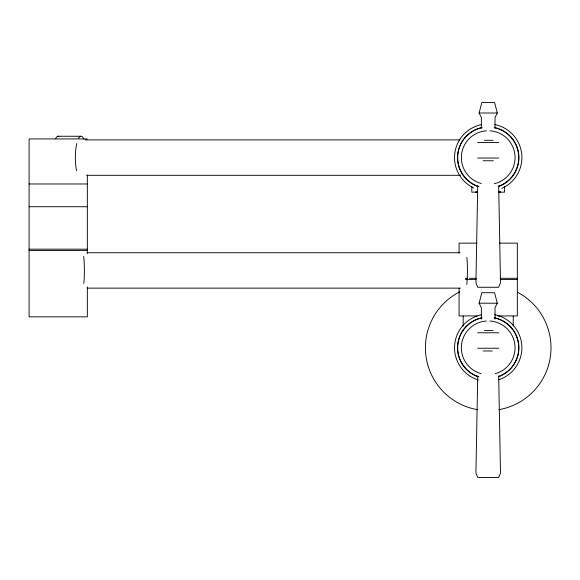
<?xml version="1.0" encoding="UTF-8"?>
<svg xmlns="http://www.w3.org/2000/svg" width="580" height="580" viewBox="0 0 580 580"><rect width="100%" height="100%" fill="white"/><g stroke="black" fill="none" stroke-linecap="round" stroke-linejoin="round"><path stroke-width="0.87" d="M477.724 185.796L475.919 282.721L477.739 287.267L498.67 287.267L500.489 282.721L498.691 185.796M477.724 375.992L475.919 472.917L477.739 477.471L498.67 477.471L500.489 472.917L498.691 375.992M481.378 128.049L481.378 117.544L479.109 112.999L481.835 102.529L494.58 102.529L497.307 112.999L495.03 117.544L495.03 128.049M481.378 319.123L481.378 307.748L479.109 303.195L481.835 292.733L494.58 292.733L497.307 303.195L495.03 307.748L495.03 319.123M479.109 112.999L497.307 112.999M57.804 136.256L80.62 136.256M87.333 138.932L29.094 138.932L29.094 316.847L87.333 316.847L87.333 287.02M85.028 139.889L459.802 139.889M484.416 140.295L493.036 140.295M477.615 142.571L498.8 142.571M477.615 158.043L498.8 158.043M483.06 160.776L493.355 160.776M86.616 175.291L460.484 175.291M29.094 183.983L87.333 183.983M475.919 191.719L476.854 191.719M498.423 191.719L500.489 191.719M476.622 192.168L471.823 192.168L471.823 186.506M498.133 192.168L504.586 192.168L504.586 186.506M475.919 192.625L476.854 192.625M498.423 192.625L500.489 192.625M29.094 206.734L87.333 206.734M477.064 243.136L459.084 243.136L459.084 253.018M499.351 243.136L517.331 243.136L517.331 315.933L497.792 315.933M29 249.182L87.428 249.182M29 250.415L87.428 250.415M87.022 252.735L459.991 252.735M465.37 278.306L467.552 278.306M469.322 278.306L476.187 278.306M500.228 278.306L517.418 278.306M465.37 279.531L467.552 279.531M468.437 279.531L476.187 279.531M500.228 279.531L517.418 279.531M87.333 288.137L460.302 288.137M479.109 303.195L497.307 303.195M477.064 315.933L459.084 315.933L459.084 288.071M484.416 330.498L493.036 330.498M477.615 332.775L498.8 332.775M477.615 348.239L498.8 348.239M483.06 350.973L492.253 350.973M513.235 316.129L513.235 326.04M463.181 316.129L463.181 326.04M87.333 175.095L87.333 253.576M517.447 292.219A62.792 62.792 0 0 1 498.836 409.676M477.572 409.676A62.792 62.792 0 0 1 459.701 291.841M495.037 127.644A30.711 30.711 0 0 1 498.358 186.579M478.058 186.579A30.711 30.711 0 0 1 481.378 127.644M495.037 317.84A30.711 30.711 0 0 1 498.358 376.775M478.058 376.775A30.711 30.711 0 0 1 481.378 317.84M494.153 127.687A30.486 30.486 0 0 1 518.107 163.538A30.486 30.486 0 0 1 498.278 186.361M478.95 186.637A30.486 30.486 0 0 1 482.263 127.687M489.962 130.797A26.847 26.847 0 0 1 494.298 183.737M481.262 183.519A26.847 26.847 0 0 1 486.453 130.797M494.153 317.883A30.486 30.486 0 0 1 518.107 353.735A30.486 30.486 0 0 1 498.278 376.565M478.95 376.833A30.486 30.486 0 0 1 482.263 317.883M489.962 321.001A26.847 26.847 0 0 1 495.153 373.723M481.262 373.723A26.847 26.847 0 0 1 486.453 321.001M494.776 124.562A33.669 33.669 0 0 1 501.852 188.377M473.816 188.029A33.669 33.669 0 0 1 481.639 124.562M494.776 314.766A33.669 33.669 0 0 1 498.771 379.762M478.435 380.009A33.669 33.669 0 0 1 481.639 314.766M55.673 138.475A21.387 5.677 90 0 1 58.913 136.365M76.545 170.723A21.387 5.677 90 0 1 76.734 143.594M78.481 138.475A21.387 5.677 90 0 1 83.832 138.997M83.716 256.404A21.387 2.697 -90 0 1 83.817 283.526M466.864 257.339A21.387 2.697 -90 0 1 466.769 284.461"/></g></svg>
